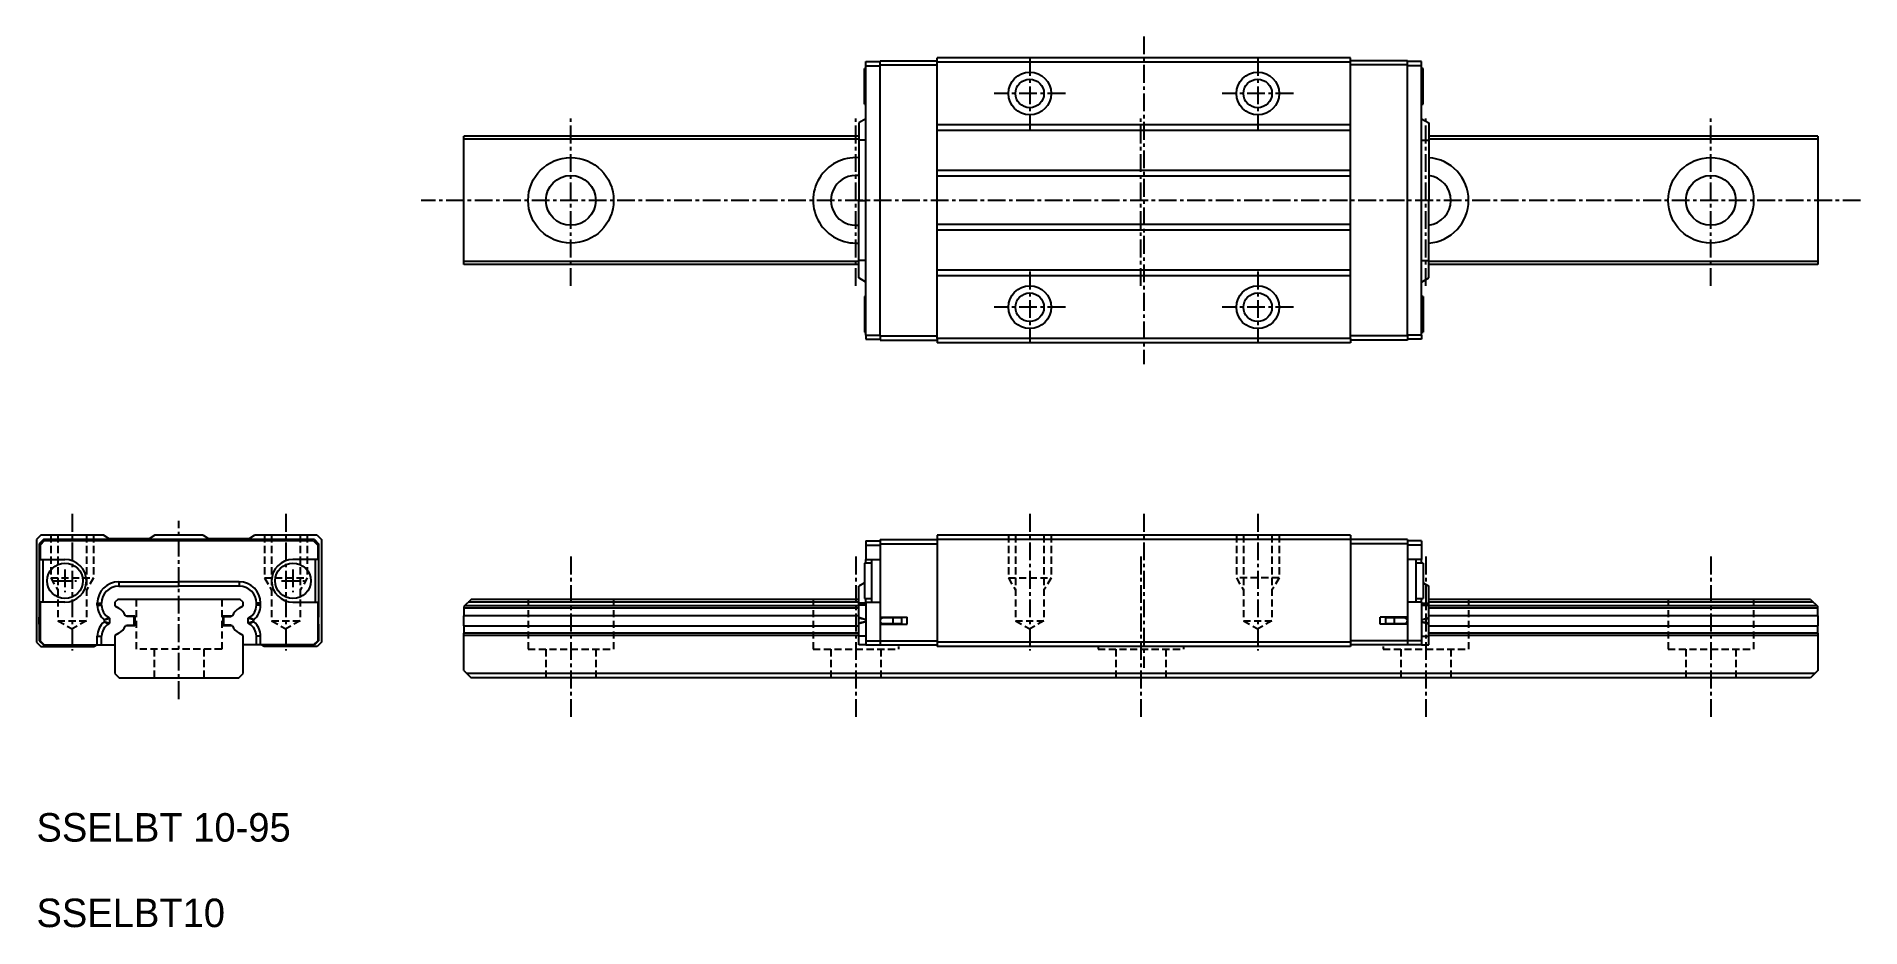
# Model space of a CAD drawing. Extents: x 10 to 138, y 10 to 72.
import ezdxf

# ---------------------------------------------------------------- set-up
doc = ezdxf.new("R2010")
doc.units = 0
doc.linetypes.add('CENTER', pattern=[2, 1.25, -0.25, 0.25, -0.25])
doc.linetypes.add('DASHED', pattern=[0.75, 0.5, -0.25])
doc.layers.get('0').update_dxf_attribs({"linetype": 'CONTINUOUS'})
doc.layers.add('CENTER', color=1, linetype='CENTER')

msp = doc.modelspace()

# ---------------------------------------------------------------- linework, layer by layer
at = {"color": 7, "linetype": 'CONTINUOUS'}
for p, q in [((68.2, 70.75), (69.2, 70.75)), ((68.2, 70.45), (68.2, 70.75)), ((68.2, 51.55), (68.2, 70.45)), ((68.2, 70.45), (69.2, 70.45)), ((69.2, 70.8), (73.2, 70.8)), ((69.2, 70.5), (69.2, 70.8)), ((69.2, 70.5), (73.2, 70.5)), ((69.2, 51.5), (69.2, 70.5)), ((102.2, 71), (73.2, 71)), ((73.2, 70.7), (73.2, 71)), ((73.2, 51.3), (73.2, 70.7)), ((102.2, 70.7), (73.2, 70.7)), ((102.2, 70.7), (102.2, 71)), ((106.2, 70.8), (102.2, 70.8)), ((102.2, 51.3), (102.2, 70.7)), ((106.2, 70.5), (102.2, 70.5)), ((106.2, 70.5), (106.2, 70.8)), ((107.2, 70.75), (106.2, 70.75)), ((106.2, 51.5), (106.2, 70.5)), ((107.2, 70.45), (106.2, 70.45)), ((107.2, 70.45), (107.2, 70.75)), ((107.2, 51.55), (107.2, 70.45)), ((68.1, 67.75), (68.1, 70.25)), ((68.2, 70.25), (68.1, 70.25)), ((107.3, 70.25), (107.2, 70.25)), ((107.3, 67.75), (107.3, 70.25)), ((68.2, 66.73), (67.7, 66.43)), ((68.1, 67.75), (68.2, 67.75)), ((107.2, 67.75), (107.3, 67.75)), ((107.2, 66.73), (107.7, 66.43)), ((67.7, 65.5), (40, 65.5)), ((40, 65.3), (40, 65.5)), ((67.7, 65.3), (40, 65.3)), ((40, 56.7), (40, 65.3)), ((67.7, 66.43), (67.7, 65.23)), ((102.2, 66.3), (73.2, 66.3)), ((102.2, 65.9), (73.2, 65.9)), ((107.7, 66.43), (107.7, 65.23)), ((135, 65.5), (107.7, 65.5)), ((135, 65.3), (107.7, 65.3)), ((135, 65.5), (135, 65.3)), ((135, 65.3), (135, 56.7)), ((67.7, 65.23), (67.7, 61)), ((68.2, 65.23), (67.7, 65.23)), ((107.2, 65.23), (107.7, 65.23)), ((107.7, 65.23), (107.7, 61)), ((102.2, 63.1), (73.2, 63.1)), ((102.2, 62.7), (73.2, 62.7)), ((67.7, 56.77), (67.7, 61)), ((67.7, 61), (68.2, 61)), ((107.7, 61), (107.2, 61)), ((107.7, 56.77), (107.7, 61)), ((102.2, 59.3), (73.2, 59.3)), ((102.2, 58.9), (73.2, 58.9)), ((67.7, 56.7), (40, 56.7)), ((40, 56.5), (40, 56.7)), ((67.7, 56.5), (40, 56.5)), ((68.2, 56.77), (67.7, 56.77)), ((67.7, 55.57), (67.7, 56.77)), ((107.2, 56.77), (107.7, 56.77)), ((107.7, 55.57), (107.7, 56.77)), ((135, 56.7), (107.7, 56.7)), ((135, 56.5), (107.7, 56.5)), ((135, 56.7), (135, 56.5)), ((68.2, 55.27), (67.7, 55.57)), ((102.2, 56.1), (73.2, 56.1)), ((102.2, 55.7), (73.2, 55.7)), ((107.2, 55.27), (107.7, 55.57)), ((68.1, 54.25), (68.1, 51.75)), ((68.2, 54.25), (68.1, 54.25)), ((107.3, 54.25), (107.2, 54.25)), ((107.3, 54.25), (107.3, 51.75)), ((68.1, 51.75), (68.2, 51.75)), ((68.2, 51.55), (68.2, 51.25)), ((68.2, 51.55), (69.2, 51.55)), ((68.2, 51.25), (69.2, 51.25)), ((69.2, 51.5), (73.2, 51.5)), ((69.2, 51.5), (69.2, 51.2)), ((102.2, 51.3), (73.2, 51.3)), ((73.2, 51.3), (73.2, 51)), ((106.2, 51.5), (102.2, 51.5)), ((102.2, 51.3), (102.2, 51)), ((107.2, 51.55), (106.2, 51.55)), ((106.2, 51.5), (106.2, 51.2)), ((107.2, 51.25), (106.2, 51.25)), ((107.2, 51.75), (107.3, 51.75)), ((107.2, 51.55), (107.2, 51.25)), ((69.2, 51.2), (73.2, 51.2)), ((102.2, 51), (73.2, 51)), ((106.2, 51.2), (102.2, 51.2)), ((10.3, 37.5), (10, 37.2)), ((10, 37.2), (10, 30)), ((10.5, 37.2), (10.2, 36.9)), ((14.7, 37.5), (10.3, 37.5)), ((29.5, 37.2), (10.5, 37.2)), ((15.1, 37.25), (14.7, 37.5)), ((17.9, 37.25), (15.1, 37.25)), ((18.3, 37.5), (17.9, 37.25)), ((21.7, 37.5), (18.3, 37.5)), ((21.7, 37.5), (22.1, 37.25)), ((24.9, 37.25), (22.1, 37.25)), ((24.9, 37.25), (25.3, 37.5)), ((29.7, 37.5), (25.3, 37.5)), ((29.5, 37.2), (29.8, 36.9)), ((29.7, 37.5), (30, 37.2)), ((30, 37.2), (30, 30)), ((69.2, 37.2), (73.2, 37.2)), ((69.2, 37.2), (69.2, 36.9)), ((102.2, 37.5), (73.2, 37.5)), ((73.2, 37.5), (73.2, 37.2)), ((102.2, 37.2), (73.2, 37.2)), ((73.2, 37.2), (73.2, 30)), ((102.2, 37.5), (102.2, 37.2)), ((106.2, 37.2), (102.2, 37.2)), ((102.2, 37.2), (102.2, 30)), ((106.2, 37.2), (106.2, 36.9)), ((10.2, 36.9), (10.2, 31.75)), ((10.55, 37.1), (10.25, 36.8)), ((10.25, 36.8), (10.25, 35.8)), ((29.45, 37.1), (10.55, 37.1)), ((29.45, 37.1), (29.75, 36.8)), ((29.75, 36.8), (29.75, 35.8)), ((29.8, 36.9), (29.8, 31.75)), ((68.2, 37.1), (69.2, 37.1)), ((68.2, 37.1), (68.2, 36.8)), ((68.2, 36.8), (69.2, 36.8)), ((68.2, 36.8), (68.2, 35.8)), ((69.2, 36.9), (73.2, 36.9)), ((69.2, 36.9), (69.2, 31.75)), ((106.2, 36.9), (102.2, 36.9)), ((107.2, 37.1), (106.2, 37.1)), ((106.2, 36.9), (106.2, 31.75)), ((107.2, 36.8), (106.2, 36.8)), ((107.2, 37.1), (107.2, 36.8)), ((107.2, 36.8), (107.2, 35.8)), ((10.25, 35.8), (12, 35.8)), ((10.45, 35.8), (10.45, 32.8)), ((29.75, 35.8), (28, 35.8)), ((29.55, 35.8), (29.55, 32.8)), ((68.1, 35.55), (68.1, 33.05)), ((68.6, 35.55), (68.1, 35.55)), ((68.2, 35.8), (69.2, 35.8)), ((68.2, 35.55), (68.2, 35.8)), ((68.6, 35.8), (68.6, 32.8)), ((107.2, 35.8), (106.2, 35.8)), ((106.8, 35.8), (106.8, 32.8)), ((107.3, 35.55), (106.8, 35.55)), ((107.2, 35.55), (107.2, 35.8)), ((107.3, 35.55), (107.3, 33.05)), ((15.77, 34.23), (20, 34.23)), ((15.77, 34.23), (15.77, 33.93)), ((15.77, 33.93), (20, 33.93)), ((24.23, 34.23), (20, 34.23)), ((20, 33.93), (20, 34.23)), ((24.23, 33.93), (20, 33.93)), ((24.23, 34.23), (24.23, 33.93)), ((68.1, 34.17), (67.7, 33.93)), ((67.7, 32.73), (67.7, 33.93)), ((107.3, 34.17), (107.7, 33.93)), ((107.7, 32.73), (107.7, 33.93)), ((10.25, 32.8), (10.25, 30.1)), ((12, 32.8), (10.25, 32.8)), ((14.27, 32.73), (14.57, 32.73)), ((14.27, 32.583835), (14.27, 32.73)), ((14.27, 32.583835), (14.57, 32.583835)), ((14.57, 32.583835), (14.57, 32.73)), ((15.7, 33), (15.5, 32.8)), ((15.5, 32.8), (15.5, 32.54342)), ((15.5, 32.54342), (15.7785, 32.382628)), ((24.3, 33), (15.7, 33)), ((24.2215, 32.382628), (24.5, 32.54342)), ((24.5, 32.8), (24.3, 33)), ((24.5, 32.54342), (24.5, 32.8)), ((25.73, 32.73), (25.43, 32.73)), ((25.43, 32.583835), (25.43, 32.73)), ((25.73, 32.583835), (25.43, 32.583835)), ((25.73, 32.583835), (25.73, 32.73)), ((28, 32.8), (29.75, 32.8)), ((29.75, 32.8), (29.75, 30.1)), ((40.5, 33), (40, 32.5)), ((40, 32.5), (40, 31.85)), ((67.7, 32.382628), (40, 32.382628)), ((67.7, 32.54342), (40.04342, 32.54342)), ((67.7, 32.8), (40.3, 32.8)), ((67.7, 33), (40.5, 33)), ((67.7, 32.583835), (67.7, 32.73)), ((68.2, 32.73), (67.7, 32.73)), ((68.2, 32.583835), (67.7, 32.583835)), ((67.7, 31.717809), (67.7, 32.583835)), ((68.1, 33.05), (68.6, 33.05)), ((68.2, 32.8), (68.2, 33.05)), ((68.2, 32.8), (68.2, 30.1)), ((68.2, 32.8), (69.2, 32.8)), ((107.2, 32.8), (106.2, 32.8)), ((106.8, 33.05), (107.3, 33.05)), ((107.2, 32.8), (107.2, 33.05)), ((107.2, 32.8), (107.2, 30.1)), ((107.2, 32.73), (107.7, 32.73)), ((107.2, 32.583835), (107.7, 32.583835)), ((134.5, 33), (107.7, 33)), ((134.7, 32.8), (107.7, 32.8)), ((107.7, 32.583835), (107.7, 32.73)), ((107.7, 31.717809), (107.7, 32.583835)), ((134.95658, 32.54342), (107.7, 32.54342)), ((135, 32.382628), (107.7, 32.382628)), ((134.5, 33), (135, 32.5)), ((135, 31.85), (135, 32.5)), ((10.25, 31.75), (10.2, 31.75)), ((10.2, 31.25), (10.2, 31.75)), ((10.2, 31.25), (10.2, 30.1)), ((10.25, 31.25), (10.2, 31.25)), ((14.757098, 31.568053), (15.07, 31.717809)), ((14.757098, 31.431947), (15.07, 31.282191)), ((14.761047, 31.563537), (15.147256, 31.673205)), ((14.761047, 31.436463), (15.147256, 31.326795)), ((15.147256, 31.673205), (15.07, 31.717809)), ((15.07, 31.282191), (15.147256, 31.326795)), ((15.147256, 31.326795), (15.147256, 31.673205)), ((16.245161, 31.85), (16.9, 31.85)), ((16.9, 31.15), (16.245161, 31.15)), ((16.85, 31.8), (16.338455, 31.8)), ((16.338455, 31.2), (16.85, 31.2)), ((16.85, 31.2), (16.85, 31.8)), ((16.9, 31.85), (16.9, 31.15)), ((23.1, 31.85), (23.754839, 31.85)), ((23.1, 31.15), (23.1, 31.85)), ((23.754839, 31.15), (23.1, 31.15)), ((23.15, 31.8), (23.661545, 31.8)), ((23.15, 31.2), (23.15, 31.8)), ((23.661545, 31.2), (23.15, 31.2)), ((24.852744, 31.673205), (24.93, 31.717809)), ((25.238953, 31.563537), (24.852744, 31.673205)), ((24.852744, 31.326795), (24.852744, 31.673205)), ((25.238953, 31.436463), (24.852744, 31.326795)), ((24.93, 31.282191), (24.852744, 31.326795)), ((25.242902, 31.568053), (24.93, 31.717809)), ((25.242902, 31.431947), (24.93, 31.282191)), ((29.75, 31.75), (29.8, 31.75)), ((29.75, 31.25), (29.8, 31.25)), ((29.8, 31.25), (29.8, 31.75)), ((29.8, 31.25), (29.8, 30.1)), ((67.7, 31.85), (40, 31.85)), ((40, 31.15), (40, 31.85)), ((40, 31.15), (67.7, 31.15)), ((40, 31.15), (40, 30.617372)), ((67.7, 31.673205), (67.7, 31.717809)), ((68.203404, 31.568053), (67.7, 31.717809)), ((68.2, 31.565011), (67.7, 31.673205)), ((67.7, 31.326795), (67.7, 31.673205)), ((68.2, 31.434989), (67.7, 31.326795)), ((68.203404, 31.431947), (67.7, 31.282191)), ((67.7, 31.282191), (67.7, 31.326795)), ((67.7, 30.416165), (67.7, 31.282191)), ((69.2, 31.75), (71.1, 31.75)), ((69.2, 31.75), (69.2, 31.25)), ((69.2, 31.25), (69.2, 30.1)), ((69.2, 31.25), (71.1, 31.25)), ((70.1, 31.7), (69.4, 31.7)), ((69.4, 31.3), (70.1, 31.3)), ((69.7, 31.7), (69.7, 31.75)), ((69.7, 31.25), (69.7, 31.3)), ((70.02899, 31.7), (70.02899, 31.75)), ((70.02899, 31.25), (70.02899, 31.3)), ((70.1, 31.7), (70.1, 31.3)), ((70.7, 31.7), (70.1, 31.7)), ((70.1, 31.3), (70.7, 31.3)), ((70.7, 31.7), (70.7, 31.3)), ((71.1, 31.25), (71.1, 31.75)), ((106.2, 31.75), (104.3, 31.75)), ((104.3, 31.25), (104.3, 31.75)), ((106.2, 31.25), (104.3, 31.25)), ((105.3, 31.7), (104.7, 31.7)), ((104.7, 31.3), (104.7, 31.7)), ((104.7, 31.3), (105.3, 31.3)), ((105.3, 31.3), (105.3, 31.7)), ((106, 31.7), (105.3, 31.7)), ((105.3, 31.3), (106, 31.3)), ((105.37101, 31.7), (105.37101, 31.75)), ((105.37101, 31.25), (105.37101, 31.3)), ((105.7, 31.7), (105.7, 31.75)), ((105.7, 31.25), (105.7, 31.3)), ((106.2, 31.75), (106.2, 31.25)), ((106.2, 31.25), (106.2, 30.1)), ((107.196596, 31.431947), (107.7, 31.282191)), ((107.2, 31.569066), (107.7, 31.717809)), ((107.2, 31.565011), (107.7, 31.673205)), ((107.2, 31.434989), (107.7, 31.326795)), ((135, 31.85), (107.7, 31.85)), ((107.7, 31.673205), (107.7, 31.717809)), ((107.7, 31.326795), (107.7, 31.673205)), ((107.7, 31.282191), (107.7, 31.326795)), ((107.7, 30.416165), (107.7, 31.282191)), ((107.7, 31.15), (135, 31.15)), ((135, 31.85), (135, 31.15)), ((135, 30.617372), (135, 31.15)), ((10, 30), (10.3, 29.7)), ((10.2, 30.1), (10.5, 29.8)), ((10.25, 30.1), (10.55, 29.8)), ((10.3, 29.7), (14.027747, 29.7)), ((10.5, 29.8), (10.55, 29.8)), ((10.55, 29.8), (14.27, 29.8)), ((14.027747, 29.7), (14.242197, 29.8)), ((14.27, 29.8), (14.27, 30.416165)), ((14.27, 30.416165), (14.57, 30.416165)), ((14.27, 29.8), (14.57, 29.8)), ((14.57, 29.8), (14.57, 30.416165)), ((14.57, 29.8), (15.5, 29.8)), ((15.7785, 30.617372), (15.5, 30.45658)), ((15.5, 30.45658), (15.5, 27.8)), ((24.5, 30.45658), (24.2215, 30.617372)), ((24.5, 27.8), (24.5, 30.45658)), ((25.43, 29.8), (24.5, 29.8)), ((25.43, 29.8), (25.43, 30.416165)), ((25.73, 30.416165), (25.43, 30.416165)), ((25.73, 29.8), (25.43, 29.8)), ((25.73, 29.8), (25.73, 30.416165)), ((29.45, 29.8), (25.73, 29.8)), ((25.972253, 29.7), (25.757803, 29.8)), ((29.7, 29.7), (25.972253, 29.7)), ((29.75, 30.1), (29.45, 29.8)), ((29.5, 29.8), (29.45, 29.8)), ((29.8, 30.1), (29.5, 29.8)), ((30, 30), (29.7, 29.7)), ((67.7, 30.617372), (40, 30.617372)), ((40, 30.45658), (40, 30.617372)), ((67.7, 30.45658), (40, 30.45658)), ((40, 28), (40, 30.45658)), ((67.7, 29.8), (67.7, 30.416165)), ((68.2, 30.416165), (67.7, 30.416165)), ((68.2, 29.8), (67.7, 29.8)), ((68.2, 30.1), (69.2, 30.1)), ((68.2, 30.1), (68.2, 29.8)), ((68.2, 29.8), (69.2, 29.8)), ((69.2, 30.1), (73.2, 30.1)), ((69.2, 30.1), (69.2, 29.8)), ((69.2, 29.8), (73.2, 29.8)), ((102.2, 30), (73.2, 30)), ((73.2, 30), (73.2, 29.7)), ((102.2, 29.7), (73.2, 29.7)), ((106.2, 30.1), (102.2, 30.1)), ((102.2, 30), (102.2, 29.7)), ((106.2, 29.8), (102.2, 29.8)), ((107.2, 30.1), (106.2, 30.1)), ((106.2, 30.1), (106.2, 29.8)), ((107.2, 29.8), (106.2, 29.8)), ((107.2, 30.416165), (107.7, 30.416165)), ((107.2, 30.1), (107.2, 29.8)), ((107.2, 29.8), (107.7, 29.8)), ((135, 30.617372), (107.7, 30.617372)), ((135, 30.45658), (107.7, 30.45658)), ((107.7, 29.8), (107.7, 30.416165)), ((135, 30.617372), (135, 30.45658)), ((135, 30.45658), (135, 28)), ((15.5, 27.8), (15.8, 27.5)), ((15.8, 27.5), (24.2, 27.5)), ((24.2, 27.5), (24.5, 27.8)), ((40, 28), (40.5, 27.5)), ((134.8, 27.8), (40.2, 27.8)), ((134.5, 27.5), (40.5, 27.5)), ((135, 28), (134.5, 27.5))]:
    msp.add_line(p, q, dxfattribs=at)
at = {"color": 3, "linetype": 'DASHED'}
for p, q in [((11, 37.5), (11, 34.5)), ((11.5, 37.5), (11.5, 31.5)), ((13.5, 37.5), (13.5, 31.5)), ((14, 37.5), (14, 34.5)), ((26, 37.5), (26, 34.5)), ((26.5, 37.5), (26.5, 31.5)), ((28.5, 37.5), (28.5, 31.5)), ((29, 37.5), (29, 34.5)), ((78.2, 37.5), (78.2, 34.5)), ((78.7, 37.5), (78.7, 31.5)), ((80.7, 37.5), (80.7, 31.5)), ((81.2, 37.5), (81.2, 34.5)), ((94.2, 37.5), (94.2, 34.5)), ((94.7, 37.5), (94.7, 31.5)), ((96.7, 37.5), (96.7, 31.5)), ((97.2, 37.5), (97.2, 34.5)), ((11, 34.5), (14, 34.5)), ((11, 34.5), (11.5, 33.633975)), ((14, 34.5), (13.5, 33.633975)), ((26, 34.5), (29, 34.5)), ((26, 34.5), (26.5, 33.633975)), ((29, 34.5), (28.5, 33.633975)), ((78.2, 34.5), (81.2, 34.5)), ((78.2, 34.5), (78.7, 33.633975)), ((81.2, 34.5), (80.7, 33.633975)), ((94.2, 34.5), (94.7, 33.633975)), ((97.2, 34.5), (94.2, 34.5)), ((97.2, 34.5), (96.7, 33.633975)), ((17, 33), (17, 29.5)), ((23, 33), (23, 29.5)), ((44.5, 33), (44.5, 29.5)), ((50.5, 33), (50.5, 29.5)), ((64.5, 33), (64.5, 29.5)), ((110.5, 33), (110.5, 29.5)), ((124.5, 33), (124.5, 29.5)), ((130.5, 33), (130.5, 29.5)), ((11.5, 31.5), (13.5, 31.5)), ((11.5, 31.5), (12.5, 30.92265)), ((13.5, 31.5), (12.5, 30.92265)), ((26.5, 31.5), (28.5, 31.5)), ((26.5, 31.5), (27.5, 30.92265)), ((28.5, 31.5), (27.5, 30.92265)), ((78.7, 31.5), (80.7, 31.5)), ((78.7, 31.5), (79.7, 30.92265)), ((80.7, 31.5), (79.7, 30.92265)), ((94.7, 31.5), (96.7, 31.5)), ((94.7, 31.5), (95.7, 30.92265)), ((96.7, 31.5), (95.7, 30.92265)), ((23, 29.5), (17, 29.5)), ((18.25, 29.5), (18.25, 27.5)), ((21.75, 29.5), (21.75, 27.5)), ((44.5, 29.5), (50.5, 29.5)), ((45.75, 29.5), (45.75, 27.5)), ((49.25, 29.5), (49.25, 27.5)), ((64.5, 29.5), (70.5, 29.5)), ((65.75, 29.5), (65.75, 27.5)), ((69.25, 29.5), (69.25, 27.5)), ((70.5, 29.7), (70.5, 29.5)), ((84.5, 29.7), (84.5, 29.5)), ((84.5, 29.5), (90.5, 29.5)), ((85.75, 29.5), (85.75, 27.5)), ((89.25, 29.5), (89.25, 27.5)), ((90.5, 29.7), (90.5, 29.5)), ((104.5, 29.7), (104.5, 29.5)), ((104.5, 29.5), (110.5, 29.5)), ((105.75, 29.5), (105.75, 27.5)), ((109.25, 29.5), (109.25, 27.5)), ((124.5, 29.5), (130.5, 29.5)), ((125.75, 29.5), (125.75, 27.5)), ((129.25, 29.5), (129.25, 27.5))]:
    msp.add_line(p, q, dxfattribs=at)
at = {"color": 3, "linetype": 'CONTINUOUS'}
for centre in [(79.7, 68.5), (95.7, 68.5), (79.7, 53.5), (95.7, 53.5)]:
    msp.add_circle(centre, 1.5, dxfattribs=at)
at = {"color": 7, "linetype": 'CONTINUOUS'}
for centre, radius in [((79.7, 68.5), 1), ((95.7, 68.5), 1), ((47.5, 61), 3), ((127.5, 61), 3), ((47.5, 61), 1.75), ((127.5, 61), 1.75), ((79.7, 53.5), 1), ((95.7, 53.5), 1), ((12, 34.3), 1.25), ((28, 34.3), 1.25)]:
    msp.add_circle(centre, radius, dxfattribs=at)
for centre, radius, start, end in [((67.5, 61), 3, 86.177446, 273.822554), ((67.5, 61), 1.75, 83.437572, 276.562428), ((107.5, 61), 3, 273.822471, 86.177529), ((107.5, 61), 1.75, 276.562285, 83.437715), ((12, 34.3), 1.5, 270, 90), ((28, 34.3), 1.5, 90, 270), ((15.770022, 32.729978), 1.500022, 90.000834, 179.999166), ((15.77, 32.73), 1.2, 90, 180), ((24.229978, 32.729978), 1.500022, 0.000834, 89.999166), ((24.23, 32.73), 1.2, 0, 90), ((15.57, 32.583835), 1.3, 180, 230.729617), ((15.57, 32.583835), 1, 180, 240), ((15.2285, 31.43), 1.1, 22.446351, 60), ((24.7715, 31.43), 1.1, 120, 157.553649), ((24.43, 32.583835), 1, 300, 0), ((24.43, 32.583835), 1.3, 309.270383, 0), ((15.57, 30.416165), 1.3, 129.270383, 180), ((15.57, 30.416165), 1, 120, 180), ((14.683827, 31.5), 0.1, 309.270383, 50.729617), ((15.2285, 31.57), 1.1, 300, 337.553649), ((15.2285, 31.43), 1.17, 18.435646, 21.037221), ((15.2285, 31.57), 1.17, 338.962779, 341.564354), ((24.7715, 31.43), 1.17, 158.962779, 161.564354), ((24.7715, 31.57), 1.17, 198.435646, 201.037221), ((24.7715, 31.57), 1.1, 202.446351, 240), ((24.43, 30.416165), 1, 0, 60), ((25.316173, 31.5), 0.1, 129.270383, 230.729617), ((24.43, 30.416165), 1.3, 0, 50.729617), ((69.4, 31.5), 0.2, 90, 180), ((69.4, 31.5), 0.2, 180, 270), ((106, 31.5), 0.2, 0, 90), ((106, 31.5), 0.2, 270, 0)]:
    msp.add_arc(centre, radius, start, end, dxfattribs=at)
at = {"layer": 'CENTER', "color": 1, "linetype": 'CENTER'}
for p, q in [((87.7, 72.5), (87.7, 49.5)), ((79.7, 71), (79.7, 66)), ((95.7, 71), (95.7, 66)), ((82.2, 68.5), (77.2, 68.5)), ((98.2, 68.5), (93.2, 68.5)), ((47.5, 55), (47.5, 67)), ((67.5, 55), (67.5, 67)), ((87.5, 55), (87.5, 67)), ((107.5, 55), (107.5, 67)), ((127.5, 55), (127.5, 67)), ((138, 61), (37, 61)), ((79.7, 56), (79.7, 51)), ((95.7, 56), (95.7, 51)), ((82.2, 53.5), (77.2, 53.5)), ((98.2, 53.5), (93.2, 53.5)), ((12.5, 39), (12.5, 29.42265)), ((20, 26), (20, 38.5)), ((27.5, 39), (27.5, 29.42265)), ((79.7, 39), (79.7, 29.42265)), ((87.7, 39), (87.7, 28.2)), ((95.7, 39), (95.7, 29.42265)), ((47.5, 36), (47.5, 24.5)), ((67.5, 36), (67.5, 24.5)), ((87.5, 36), (87.5, 24.5)), ((107.5, 36), (107.5, 24.5)), ((127.5, 36), (127.5, 24.5)), ((12, 35.1), (12, 33.5)), ((28, 35.1), (28, 33.5)), ((11.2, 34.3), (12.8, 34.3)), ((27.2, 34.3), (28.8, 34.3))]:
    msp.add_line(p, q, dxfattribs=at)

# ---------------------------------------------------------------- texts
at = {"color": 7, "linetype": 'CONTINUOUS'}
for s, p in [('SSELBT 10-95', (10, 16)), ('SSELBT10', (10, 10))]:
    msp.add_text(s, height=2, dxfattribs=at).set_placement(p)

doc.saveas('drawing.dxf')
